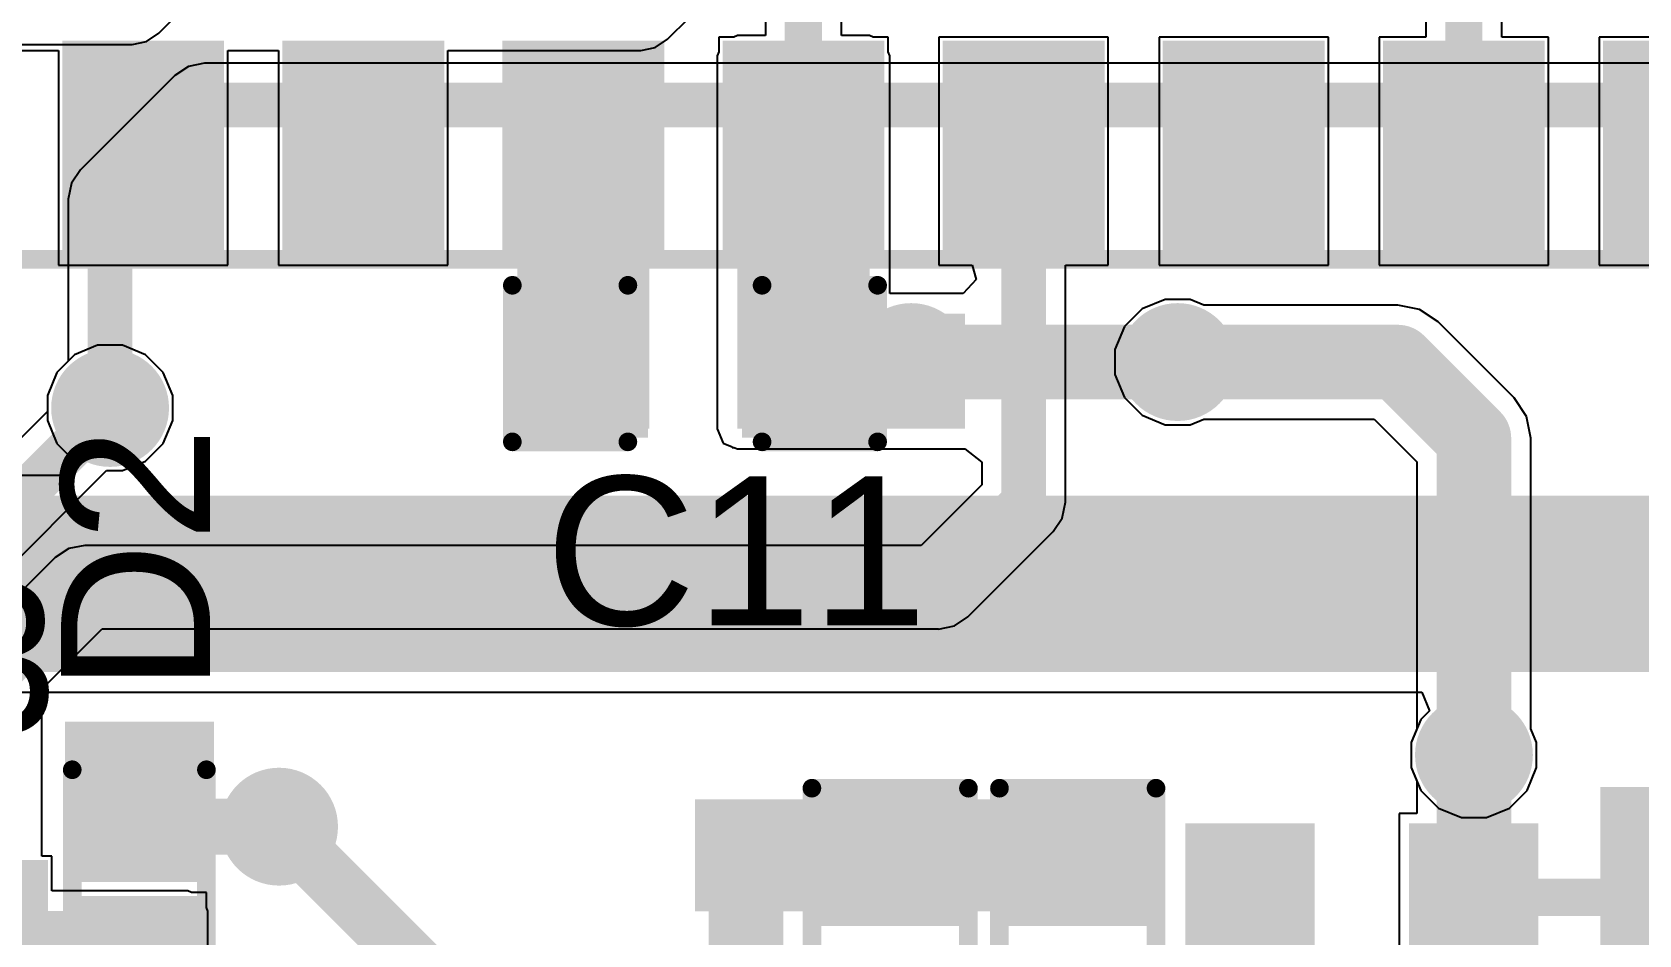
# Model space of a CAD drawing. Header units: millimetres. Extents: x 0 to 1.61, y -0.14 to 2.35.
# Drawn here: x 0.5442 to 0.9752, y 0.1867 to 0.4289 of the extents above; entities that cross this region are included whole.
import ezdxf

# ---------------------------------------------------------------- set-up
doc = ezdxf.new("R2010")
doc.units = ezdxf.units.MM
doc.header["$MEASUREMENT"] = 0
for name, color, linetype in [('BottomLayer', 5, 'Continuous'), ('BottomPaste', 16, 'Continuous'), ('BottomSolder', 6, 'Continuous'), ('TopLayer', 1, 'Continuous'), ('TopOverlay', 2, 'Continuous'), ('TopPaste', 8, 'Continuous'), ('TopSolder', 216, 'Continuous'), ('ViaHoleLayer', 16, 'Continuous')]:
    doc.layers.add(name, color=color, linetype=linetype)
doc.styles.add('Arial', font='', dxfattribs={"height": 0.2})
doc.styles.get('Arial').set_extended_font_data('Arial')

# ---------------------------------------------------------------- blocks, each defined once
blk = doc.blocks.new('SIM7500E_2')
at = {"layer": 'TopLayer'}
for points in [[(0.30512, -0.94291), (0.30512, -0.89173), (0.34055, -0.89173), (0.34055, -0.94291)], [(0.36417, -0.94291), (0.36417, -0.89173), (0.39961, -0.89173), (0.39961, -0.94291)], [(0.42323, -0.94291), (0.42323, -0.89173), (0.45866, -0.89173), (0.45866, -0.94291)], [(0.48228, -0.94291), (0.48228, -0.89173), (0.51772, -0.89173), (0.51772, -0.94291)], [(0.54134, -0.94291), (0.54134, -0.89173), (0.57677, -0.89173), (0.57677, -0.94291)], [(0.60039, -0.94291), (0.60039, -0.89173), (0.63583, -0.89173), (0.63583, -0.94291)], [(0.65945, -0.94291), (0.65945, -0.89173), (0.69488, -0.89173), (0.69488, -0.94291)], [(0.7185, -0.94291), (0.7185, -0.89173), (0.75394, -0.89173), (0.75394, -0.94291)]]:
    blk.add_hatch(color=1, dxfattribs=at).paths.add_polyline_path(points)
at = {"layer": 'TopPaste'}
for points in [[(0.30512, -0.94291), (0.30512, -0.89173), (0.34055, -0.89173), (0.34055, -0.94291)], [(0.36417, -0.94291), (0.36417, -0.89173), (0.39961, -0.89173), (0.39961, -0.94291)], [(0.42323, -0.94291), (0.42323, -0.89173), (0.45866, -0.89173), (0.45866, -0.94291)], [(0.48228, -0.94291), (0.48228, -0.89173), (0.51772, -0.89173), (0.51772, -0.94291)], [(0.54134, -0.94291), (0.54134, -0.89173), (0.57677, -0.89173), (0.57677, -0.94291)], [(0.60039, -0.94291), (0.60039, -0.89173), (0.63583, -0.89173), (0.63583, -0.94291)], [(0.65945, -0.94291), (0.65945, -0.89173), (0.69488, -0.89173), (0.69488, -0.94291)], [(0.7185, -0.94291), (0.7185, -0.89173), (0.75394, -0.89173), (0.75394, -0.94291)]]:
    blk.add_hatch(color=8, dxfattribs=at).paths.add_polyline_path(points)
at = {"layer": 'TopSolder'}
for points in [[(0.30112, -0.94691), (0.30112, -0.88773), (0.34455, -0.88773), (0.34455, -0.94691)], [(0.36017, -0.94691), (0.36017, -0.88773), (0.40361, -0.88773), (0.40361, -0.94691)], [(0.41923, -0.94691), (0.41923, -0.88773), (0.46266, -0.88773), (0.46266, -0.94691)], [(0.47828, -0.94691), (0.47828, -0.88773), (0.52172, -0.88773), (0.52172, -0.94691)], [(0.53734, -0.94691), (0.53734, -0.88773), (0.58077, -0.88773), (0.58077, -0.94691)], [(0.59639, -0.94691), (0.59639, -0.88773), (0.63983, -0.88773), (0.63983, -0.94691)], [(0.65545, -0.94691), (0.65545, -0.88773), (0.69888, -0.88773), (0.69888, -0.94691)], [(0.7145, -0.94691), (0.7145, -0.88773), (0.75794, -0.88773), (0.75794, -0.94691)]]:
    blk.add_hatch(color=216, dxfattribs=at).paths.add_polyline_path(points)
at = {"layer": 'TopOverlay', "const_width": 0.005}
blk.add_lwpolyline([(-0.03356, -0.94639), (0.91544, -0.94639)], dxfattribs=at)
blk = doc.blocks.new('C___0603_B_5')
at = {"layer": 'BottomLayer'}
for points in [[(-0.045, -0.0175), (-0.045, 0.0175), (-0.015, 0.0175), (-0.015, -0.0175)], [(0.015, -0.0175), (0.015, 0.0175), (0.045, 0.0175), (0.045, -0.0175)]]:
    blk.add_hatch(color=5, dxfattribs=at).paths.add_polyline_path(points)
at = {"layer": 'BottomPaste'}
for points in [[(-0.045, -0.0175), (-0.045, 0.0175), (-0.015, 0.0175), (-0.015, -0.0175)], [(0.015, -0.0175), (0.015, 0.0175), (0.045, 0.0175), (0.045, -0.0175)]]:
    blk.add_hatch(color=16, dxfattribs=at).paths.add_polyline_path(points)
at = {"layer": 'BottomSolder'}
for points in [[(-0.04736, -0.01986), (-0.04736, 0.01986), (-0.01264, 0.01986), (-0.01264, -0.01986)], [(0.01264, -0.01986), (0.01264, 0.01986), (0.04736, 0.01986), (0.04736, -0.01986)]]:
    blk.add_hatch(color=6, dxfattribs=at).paths.add_polyline_path(points)
blk = doc.blocks.new('R___0603_6')
at = {"layer": 'TopLayer'}
for points in [[(-0.015, 0.0175), (-0.015, -0.0175), (-0.045, -0.0175), (-0.045, 0.0175)], [(0.045, 0.0175), (0.045, -0.0175), (0.015, -0.0175), (0.015, 0.0175)]]:
    blk.add_hatch(color=1, dxfattribs=at).paths.add_polyline_path(points)
at = {"layer": 'TopPaste'}
for points in [[(-0.015, 0.0175), (-0.015, -0.0175), (-0.045, -0.0175), (-0.045, 0.0175)], [(0.045, 0.0175), (0.045, -0.0175), (0.015, -0.0175), (0.015, 0.0175)]]:
    blk.add_hatch(color=8, dxfattribs=at).paths.add_polyline_path(points)
at = {"layer": 'TopSolder'}
for points in [[(-0.011, 0.0215), (-0.011, -0.0215), (-0.049, -0.0215), (-0.049, 0.0215)], [(0.049, 0.0215), (0.049, -0.0215), (0.011, -0.0215), (0.011, 0.0215)]]:
    blk.add_hatch(color=216, dxfattribs=at).paths.add_polyline_path(points)
at = {"layer": 'TopOverlay', "const_width": 0.005}
for points in [[(-0.048, 0.021), (-0.048, -0.021)], [(-0.048, 0.021), (0.048, 0.021)], [(0.048, 0.021), (0.048, -0.021)], [(-0.048, -0.021), (0.048, -0.021)]]:
    blk.add_lwpolyline(points, dxfattribs=at)
at = {"layer": 'TopOverlay', "const_width": 0.0025}
for points in [[(-0.04925, 0.021, 1), (-0.04675, 0.021, 1)], [(-0.04925, 0.021, 1), (-0.04675, 0.021, 1)], [(0.04675, 0.021, 1), (0.04925, 0.021, 1)], [(0.04675, 0.021, 1), (0.04925, 0.021, 1)], [(-0.04925, -0.021, 1), (-0.04675, -0.021, 1)], [(-0.04925, -0.021, 1), (-0.04675, -0.021, 1)], [(0.04675, -0.021, 1), (0.04925, -0.021, 1)], [(0.04675, -0.021, 1), (0.04925, -0.021, 1)]]:
    blk.add_lwpolyline(points, format="xyb", close=True, dxfattribs=at)
blk = doc.blocks.new('R___0603_7')
at = {"layer": 'TopLayer'}
for points in [[(-0.015, 0.0175), (-0.015, -0.0175), (-0.045, -0.0175), (-0.045, 0.0175)], [(0.045, 0.0175), (0.045, -0.0175), (0.015, -0.0175), (0.015, 0.0175)]]:
    blk.add_hatch(color=1, dxfattribs=at).paths.add_polyline_path(points)
at = {"layer": 'TopPaste'}
for points in [[(-0.015, 0.0175), (-0.015, -0.0175), (-0.045, -0.0175), (-0.045, 0.0175)], [(0.045, 0.0175), (0.045, -0.0175), (0.015, -0.0175), (0.015, 0.0175)]]:
    blk.add_hatch(color=8, dxfattribs=at).paths.add_polyline_path(points)
at = {"layer": 'TopSolder'}
for points in [[(-0.011, 0.0215), (-0.011, -0.0215), (-0.049, -0.0215), (-0.049, 0.0215)], [(0.049, 0.0215), (0.049, -0.0215), (0.011, -0.0215), (0.011, 0.0215)]]:
    blk.add_hatch(color=216, dxfattribs=at).paths.add_polyline_path(points)
at = {"layer": 'TopOverlay', "const_width": 0.005}
for points in [[(-0.048, 0.021), (-0.048, -0.021)], [(-0.048, 0.021), (0.048, 0.021)], [(0.048, 0.021), (0.048, -0.021)], [(-0.048, -0.021), (0.048, -0.021)]]:
    blk.add_lwpolyline(points, dxfattribs=at)
at = {"layer": 'TopOverlay', "const_width": 0.0025}
for points in [[(-0.04925, 0.021, 1), (-0.04675, 0.021, 1)], [(-0.04925, 0.021, 1), (-0.04675, 0.021, 1)], [(0.04675, 0.021, 1), (0.04925, 0.021, 1)], [(0.04675, 0.021, 1), (0.04925, 0.021, 1)], [(-0.04925, -0.021, 1), (-0.04675, -0.021, 1)], [(-0.04925, -0.021, 1), (-0.04675, -0.021, 1)], [(0.04675, -0.021, 1), (0.04925, -0.021, 1)], [(0.04675, -0.021, 1), (0.04925, -0.021, 1)]]:
    blk.add_lwpolyline(points, format="xyb", close=True, dxfattribs=at)
blk = doc.blocks.new('VSSOP_8_2_2_3_0_5__B_18')
at = {"layer": 'BottomLayer'}
for points in [[(-0.07677, 0.02362), (-0.07677, 0.03543), (-0.04528, 0.03543), (-0.04528, 0.02362)], [(0.04528, 0.02362), (0.04528, 0.03543), (0.07677, 0.03543), (0.07677, 0.02362)], [(-0.07677, 0.00394), (-0.07677, 0.01575), (-0.04528, 0.01575), (-0.04528, 0.00394)], [(0.04528, 0.00394), (0.04528, 0.01575), (0.07677, 0.01575), (0.07677, 0.00394)], [(-0.07677, -0.01575), (-0.07677, -0.00394), (-0.04528, -0.00394), (-0.04528, -0.01575)], [(0.04528, -0.01575), (0.04528, -0.00394), (0.07677, -0.00394), (0.07677, -0.01575)], [(-0.07677, -0.03543), (-0.07677, -0.02362), (-0.04528, -0.02362), (-0.04528, -0.03543)], [(0.04528, -0.03543), (0.04528, -0.02362), (0.07677, -0.02362), (0.07677, -0.03543)]]:
    blk.add_hatch(color=5, dxfattribs=at).paths.add_polyline_path(points)
at = {"layer": 'BottomPaste'}
for points in [[(-0.07677, 0.02362), (-0.07677, 0.03543), (-0.04528, 0.03543), (-0.04528, 0.02362)], [(0.04528, 0.02362), (0.04528, 0.03543), (0.07677, 0.03543), (0.07677, 0.02362)], [(-0.07677, 0.00394), (-0.07677, 0.01575), (-0.04528, 0.01575), (-0.04528, 0.00394)], [(0.04528, 0.00394), (0.04528, 0.01575), (0.07677, 0.01575), (0.07677, 0.00394)], [(-0.07677, -0.01575), (-0.07677, -0.00394), (-0.04528, -0.00394), (-0.04528, -0.01575)], [(0.04528, -0.01575), (0.04528, -0.00394), (0.07677, -0.00394), (0.07677, -0.01575)], [(-0.07677, -0.03543), (-0.07677, -0.02362), (-0.04528, -0.02362), (-0.04528, -0.03543)], [(0.04528, -0.03543), (0.04528, -0.02362), (0.07677, -0.02362), (0.07677, -0.03543)]]:
    blk.add_hatch(color=16, dxfattribs=at).paths.add_polyline_path(points)
at = {"layer": 'BottomSolder'}
for points in [[(-0.08077, 0.01962), (-0.08077, 0.03943), (-0.04128, 0.03943), (-0.04128, 0.01962)], [(0.04128, 0.01962), (0.04128, 0.03943), (0.08077, 0.03943), (0.08077, 0.01962)], [(-0.08077, -0.00006), (-0.08077, 0.01975), (-0.04128, 0.01975), (-0.04128, -0.00006)], [(0.04128, -0.00006), (0.04128, 0.01975), (0.08077, 0.01975), (0.08077, -0.00006)], [(-0.08077, -0.01975), (-0.08077, 0.00006), (-0.04128, 0.00006), (-0.04128, -0.01975)], [(0.04128, -0.01975), (0.04128, 0.00006), (0.08077, 0.00006), (0.08077, -0.01975)], [(-0.08077, -0.03943), (-0.08077, -0.01962), (-0.04128, -0.01962), (-0.04128, -0.03943)], [(0.04128, -0.03943), (0.04128, -0.01962), (0.08077, -0.01962), (0.08077, -0.03943)]]:
    blk.add_hatch(color=6, dxfattribs=at).paths.add_polyline_path(points)
blk = doc.blocks.new('SOT_723_37')
at = {"layer": 'TopLayer'}
for points in [[(-0.00984, 0.0315), (0.00984, 0.0315), (0.00984, 0.01378), (-0.00984, 0.01378)], [(-0.02559, -0.01378), (-0.00591, -0.01378), (-0.00591, -0.0315), (-0.02559, -0.0315)], [(0.00591, -0.01378), (0.02559, -0.01378), (0.02559, -0.0315), (0.00591, -0.0315)]]:
    blk.add_hatch(color=1, dxfattribs=at).paths.add_polyline_path(points)
at = {"layer": 'TopPaste'}
for points in [[(-0.00984, 0.0315), (0.00984, 0.0315), (0.00984, 0.01378), (-0.00984, 0.01378)], [(-0.02559, -0.01378), (-0.00591, -0.01378), (-0.00591, -0.0315), (-0.02559, -0.0315)], [(0.00591, -0.01378), (0.02559, -0.01378), (0.02559, -0.0315), (0.00591, -0.0315)]]:
    blk.add_hatch(color=8, dxfattribs=at).paths.add_polyline_path(points)
at = {"layer": 'TopSolder'}
for points in [[(-0.01384, 0.0355), (0.01384, 0.0355), (0.01384, 0.00978), (-0.01384, 0.00978)], [(-0.02959, -0.00978), (-0.00191, -0.00978), (-0.00191, -0.0355), (-0.02959, -0.0355)], [(0.00191, -0.00978), (0.02959, -0.00978), (0.02959, -0.0355), (0.00191, -0.0355)]]:
    blk.add_hatch(color=216, dxfattribs=at).paths.add_polyline_path(points)
at = {"layer": 'TopOverlay', "const_width": 0.005}
for points in [[(-0.025, -0.006), (-0.025, 0.025)], [(-0.015, 0.025), (-0.025, 0.025)], [(-0.025, -0.006), (-0.025, 0.025)], [(-0.015, 0.025), (-0.025, 0.025)], [(0.025, 0.025), (0.015, 0.025)], [(0.025, -0.006), (0.025, 0.025)], [(-0.037, -0.026), (-0.037, -0.016)], [(-0.032, -0.021), (-0.037, -0.016)], [(0.001, -0.016), (-0.001, -0.016)], [(-0.037, -0.026), (-0.032, -0.021)]]:
    blk.add_lwpolyline(points, dxfattribs=at)
at = {"layer": 'TopOverlay', "const_width": 0.0025}
for points in [[(-0.02625, 0.025, 1), (-0.02375, 0.025, 1)], [(-0.02625, 0.025, 1), (-0.02375, 0.025, 1)], [(-0.02625, 0.025, 1), (-0.02375, 0.025, 1)], [(-0.02625, 0.025, 1), (-0.02375, 0.025, 1)], [(-0.01625, 0.025, 1), (-0.01375, 0.025, 1)], [(-0.01625, 0.025, 1), (-0.01375, 0.025, 1)], [(0.01375, 0.025, 1), (0.01625, 0.025, 1)], [(0.02375, 0.025, 1), (0.02625, 0.025, 1)], [(0.02375, 0.025, 1), (0.02625, 0.025, 1)], [(-0.02625, -0.006, 1), (-0.02375, -0.006, 1)], [(-0.02625, -0.006, 1), (-0.02375, -0.006, 1)], [(0.02375, -0.006, 1), (0.02625, -0.006, 1)], [(-0.03825, -0.016, 1), (-0.03575, -0.016, 1)], [(-0.03825, -0.016, 1), (-0.03575, -0.016, 1)], [(-0.00225, -0.016, 1), (0.00025, -0.016, 1)], [(-0.00025, -0.016, 1), (0.00225, -0.016, 1)], [(-0.03325, -0.021, 1), (-0.03075, -0.021, 1)], [(-0.03325, -0.021, 1), (-0.03075, -0.021, 1)], [(-0.03825, -0.026, 1), (-0.03575, -0.026, 1)], [(-0.03825, -0.026, 1), (-0.03575, -0.026, 1)]]:
    blk.add_lwpolyline(points, format="xyb", close=True, dxfattribs=at)
blk = doc.blocks.new('DFN1006_2L__45')
at = {"layer": 'TopLayer'}
for points in [[(-0.02756, 0.01299), (-0.00591, 0.01299), (-0.00591, -0.01299), (-0.02756, -0.01299)], [(0.00591, 0.01299), (0.02756, 0.01299), (0.02756, -0.01299), (0.00591, -0.01299)]]:
    blk.add_hatch(color=1, dxfattribs=at).paths.add_polyline_path(points)
at = {"layer": 'TopOverlay'}
blk.add_hatch(color=2, dxfattribs=at).paths.add_polyline_path([(-0.04494, -0.01993), (-0.03194, -0.01993), (-0.03194, 0.02007), (-0.04494, 0.02007)])
at = {"layer": 'TopPaste'}
for points in [[(-0.02756, 0.01299), (-0.00591, 0.01299), (-0.00591, -0.01299), (-0.02756, -0.01299)], [(0.00591, 0.01299), (0.02756, 0.01299), (0.02756, -0.01299), (0.00591, -0.01299)]]:
    blk.add_hatch(color=8, dxfattribs=at).paths.add_polyline_path(points)
at = {"layer": 'TopSolder'}
for points in [[(-0.03156, 0.01699), (-0.00191, 0.01699), (-0.00191, -0.01699), (-0.03156, -0.01699)], [(0.00191, 0.01699), (0.03156, 0.01699), (0.03156, -0.01699), (0.00191, -0.01699)]]:
    blk.add_hatch(color=216, dxfattribs=at).paths.add_polyline_path(points)
at = {"layer": 'TopOverlay', "const_width": 0.005}
for points in [[(0.032, 0.018), (-0.032, 0.018)], [(-0.032, -0.018), (-0.032, 0.018)], [(0.032, -0.018), (0.032, 0.018)], [(0.032, -0.018), (-0.032, -0.018)]]:
    blk.add_lwpolyline(points, dxfattribs=at)
at = {"layer": 'TopOverlay', "const_width": 0.0025}
for points in [[(-0.03325, 0.018, 1), (-0.03075, 0.018, 1)], [(-0.03325, 0.018, 1), (-0.03075, 0.018, 1)], [(0.03075, 0.018, 1), (0.03325, 0.018, 1)], [(0.03075, 0.018, 1), (0.03325, 0.018, 1)], [(-0.03325, -0.018, 1), (-0.03075, -0.018, 1)], [(-0.03325, -0.018, 1), (-0.03075, -0.018, 1)], [(0.03075, -0.018, 1), (0.03325, -0.018, 1)], [(0.03075, -0.018, 1), (0.03325, -0.018, 1)]]:
    blk.add_lwpolyline(points, format="xyb", close=True, dxfattribs=at)
blk = doc.blocks.new('C___0603_54')
at = {"layer": 'TopLayer'}
for points in [[(-0.015, 0.0175), (-0.015, -0.0175), (-0.045, -0.0175), (-0.045, 0.0175)], [(0.045, 0.0175), (0.045, -0.0175), (0.015, -0.0175), (0.015, 0.0175)]]:
    blk.add_hatch(color=1, dxfattribs=at).paths.add_polyline_path(points)
at = {"layer": 'TopPaste'}
for points in [[(-0.015, 0.0175), (-0.015, -0.0175), (-0.045, -0.0175), (-0.045, 0.0175)], [(0.045, 0.0175), (0.045, -0.0175), (0.015, -0.0175), (0.015, 0.0175)]]:
    blk.add_hatch(color=8, dxfattribs=at).paths.add_polyline_path(points)
at = {"layer": 'TopSolder'}
for points in [[(-0.01264, 0.01986), (-0.01264, -0.01986), (-0.04736, -0.01986), (-0.04736, 0.01986)], [(0.04736, 0.01986), (0.04736, -0.01986), (0.01264, -0.01986), (0.01264, 0.01986)]]:
    blk.add_hatch(color=216, dxfattribs=at).paths.add_polyline_path(points)
at = {"layer": 'TopOverlay', "const_width": 0.005}
for points in [[(-0.049, -0.021), (-0.049, 0.021)], [(-0.049, 0.021), (-0.018, 0.021)], [(0.018, 0.021), (0.049, 0.021)], [(0.049, -0.021), (0.049, 0.021)], [(-0.049, -0.021), (-0.018, -0.021)], [(0.018, -0.021), (0.049, -0.021)]]:
    blk.add_lwpolyline(points, dxfattribs=at)
at = {"layer": 'TopOverlay', "const_width": 0.0025}
for points in [[(-0.05025, 0.021, 1), (-0.04775, 0.021, 1)], [(-0.05025, 0.021, 1), (-0.04775, 0.021, 1)], [(-0.01925, 0.021, 1), (-0.01675, 0.021, 1)], [(0.01675, 0.021, 1), (0.01925, 0.021, 1)], [(0.04775, 0.021, 1), (0.05025, 0.021, 1)], [(0.04775, 0.021, 1), (0.05025, 0.021, 1)], [(-0.05025, -0.021, 1), (-0.04775, -0.021, 1)], [(-0.05025, -0.021, 1), (-0.04775, -0.021, 1)], [(-0.01925, -0.021, 1), (-0.01675, -0.021, 1)], [(0.01675, -0.021, 1), (0.01925, -0.021, 1)], [(0.04775, -0.021, 1), (0.05025, -0.021, 1)], [(0.04775, -0.021, 1), (0.05025, -0.021, 1)]]:
    blk.add_lwpolyline(points, format="xyb", close=True, dxfattribs=at)

msp = doc.modelspace()

# ---------------------------------------------------------------- hatches: boundary and pattern name
at = {"layer": 'BottomLayer'}
h = msp.add_hatch(color=5, dxfattribs=at)
edge = h.paths.add_edge_path()
edge.add_arc((0.78, 0.34041), 0.01181, 0, 360)
h = msp.add_hatch(color=5, dxfattribs=at)
edge = h.paths.add_edge_path()
edge.add_arc((0.8515, 0.34041), 0.01181, 0, 360)
h = msp.add_hatch(color=5, dxfattribs=at)
edge = h.paths.add_edge_path()
edge.add_arc((0.56508, 0.32809), 0.01181, 0, 360)
msp.add_hatch(color=5, dxfattribs=at).paths.add_polyline_path([(0.16121, 0.25728), (1.16639, 0.25728), (1.16639, 0.30458), (0.16121, 0.30458)])
h = msp.add_hatch(color=5, dxfattribs=at)
edge = h.paths.add_edge_path()
edge.add_arc((0.931, 0.235), 0.01181, 0, 360)
h = msp.add_hatch(color=5, dxfattribs=at)
edge = h.paths.add_edge_path()
edge.add_arc((0.61041, 0.21577), 0.01181, 0, 360)
at = {"layer": 'BottomSolder'}
h = msp.add_hatch(color=6, dxfattribs=at)
edge = h.paths.add_edge_path()
edge.add_arc((0.78, 0.34041), 0.01581, 0, 360)
h = msp.add_hatch(color=6, dxfattribs=at)
edge = h.paths.add_edge_path()
edge.add_arc((0.8515, 0.34041), 0.01581, 0, 360)
h = msp.add_hatch(color=6, dxfattribs=at)
edge = h.paths.add_edge_path()
edge.add_arc((0.56508, 0.32809), 0.01581, 0, 360)
h = msp.add_hatch(color=6, dxfattribs=at)
edge = h.paths.add_edge_path()
edge.add_arc((0.931, 0.235), 0.01581, 0, 360)
h = msp.add_hatch(color=6, dxfattribs=at)
edge = h.paths.add_edge_path()
edge.add_arc((0.61041, 0.21577), 0.01581, 0, 360)
at = {"layer": 'TopLayer'}
for points in [[(0.67434, 0.3225), (0.70977, 0.3225), (0.70977, 0.4226), (0.67434, 0.4226)], [(0.73339, 0.3225), (0.76883, 0.3225), (0.76883, 0.4226), (0.73339, 0.4226)], [(0.73339, 0.3225), (0.79442, 0.3225), (0.79442, 0.3534), (0.73339, 0.3534)], [(0.722, 0.19309), (0.8422, 0.19309), (0.8422, 0.22309), (0.722, 0.22309)], [(0.5267, 0.11554), (0.58591, 0.11554), (0.58591, 0.19313), (0.5267, 0.19313)]]:
    msp.add_hatch(color=1, dxfattribs=at).paths.add_polyline_path(points)
h = msp.add_hatch(color=1, dxfattribs=at)
edge = h.paths.add_edge_path()
edge.add_arc((0.78, 0.34041), 0.01181, 0, 360)
h = msp.add_hatch(color=1, dxfattribs=at)
edge = h.paths.add_edge_path()
edge.add_arc((0.8515, 0.34041), 0.01181, 0, 360)
h = msp.add_hatch(color=1, dxfattribs=at)
edge = h.paths.add_edge_path()
edge.add_arc((0.56508, 0.32809), 0.01181, 0, 360)
h = msp.add_hatch(color=1, dxfattribs=at)
edge = h.paths.add_edge_path()
edge.add_arc((0.931, 0.235), 0.01181, 0, 360)
h = msp.add_hatch(color=1, dxfattribs=at)
edge = h.paths.add_edge_path()
edge.add_arc((0.61041, 0.21577), 0.01181, 0, 360)
at = {"layer": 'TopSolder'}
h = msp.add_hatch(color=216, dxfattribs=at)
edge = h.paths.add_edge_path()
edge.add_arc((0.78, 0.34041), 0.01581, 0, 360)
h = msp.add_hatch(color=216, dxfattribs=at)
edge = h.paths.add_edge_path()
edge.add_arc((0.8515, 0.34041), 0.01581, 0, 360)
h = msp.add_hatch(color=216, dxfattribs=at)
edge = h.paths.add_edge_path()
edge.add_arc((0.56508, 0.32809), 0.01581, 0, 360)
h = msp.add_hatch(color=216, dxfattribs=at)
edge = h.paths.add_edge_path()
edge.add_arc((0.931, 0.235), 0.01581, 0, 360)
h = msp.add_hatch(color=216, dxfattribs=at)
edge = h.paths.add_edge_path()
edge.add_arc((0.61041, 0.21577), 0.01581, 0, 360)
at = {"layer": 'ViaHoleLayer'}
h = msp.add_hatch(color=16, dxfattribs=at)
edge = h.paths.add_edge_path()
edge.add_arc((0.78, 0.34041), 0.00591, 0, 360)
h = msp.add_hatch(color=16, dxfattribs=at)
edge = h.paths.add_edge_path()
edge.add_arc((0.8515, 0.34041), 0.00591, 0, 360)
h = msp.add_hatch(color=16, dxfattribs=at)
edge = h.paths.add_edge_path()
edge.add_arc((0.56508, 0.32809), 0.00591, 0, 360)
h = msp.add_hatch(color=16, dxfattribs=at)
edge = h.paths.add_edge_path()
edge.add_arc((0.931, 0.235), 0.00591, 0, 360)
h = msp.add_hatch(color=16, dxfattribs=at)
edge = h.paths.add_edge_path()
edge.add_arc((0.61041, 0.21577), 0.00591, 0, 360)

# ---------------------------------------------------------------- linework, layer by layer
at = {"layer": 'BottomLayer'}
for p, q in [((0.57817, 0.42862), (0.5954, 0.44585)), ((0.57486, 0.42641), (0.57817, 0.42862)), ((0.38217, 0.42563), (0.57096, 0.42563)), ((0.57096, 0.42563), (0.57486, 0.42641)), ((0.58608, 0.41973), (0.58244, 0.4173)), ((0.59037, 0.42059), (0.58608, 0.41973)), ((1.06873, 0.42059), (0.59037, 0.42059)), ((0.58244, 0.4173), (0.55715, 0.39201)), ((0.58244, 0.4173), (0.58244, 0.4173)), ((0.55471, 0.38837), (0.55386, 0.38408)), ((0.55715, 0.39201), (0.55471, 0.38837)), ((0.55386, 0.38408), (0.55386, 0.38408)), ((0.55386, 0.38408), (0.55386, 0.34065)), ((0.55386, 0.34065), (0.55082, 0.33762)), ((0.55082, 0.33762), (0.54826, 0.33144)), ((0.54826, 0.33144), (0.54826, 0.32475)), ((0.54826, 0.32475), (0.55082, 0.31857)), ((0.55082, 0.31857), (0.5544, 0.315)), ((0.5544, 0.315), (0.55277, 0.31)), ((0.55277, 0.31), (0.21801, 0.31)), ((0.21801, 0.25187), (0.91703, 0.25187)), ((0.91703, 0.25187), (0.9191, 0.24687)), ((0.9191, 0.24687), (0.91675, 0.24452)), ((0.91675, 0.24452), (0.91419, 0.23834)), ((0.91419, 0.23834), (0.91419, 0.23166)), ((0.91419, 0.23166), (0.91571, 0.22799)), ((0.91571, 0.22799), (0.91571, 0.21934)), ((0.91571, 0.21934), (0.91092, 0.21934)), ((0.91092, 0.21934), (0.91092, 0.17434))]:
    msp.add_line(p, q, dxfattribs=at)
for points, const_width in [([(0.56508, 0.38408), (0.59037, 0.40937)], 0.012), ([(0.59037, 0.40937), (1.07337, 0.40937)], 0.012), ([(0.56508, 0.32809), (0.56508, 0.38408)], 0.012), ([(0.78, 0.34041), (0.8515, 0.34041)], 0.02), ([(0.931, 0.19693), (0.931, 0.235)], 0.02), ([(0.61041, 0.21577), (0.6628, 0.16338)], 0.015), ([(0.87092, 0.16338), (0.87092, 0.19684)], 0.02), ([(0.93492, 0.19684), (0.935, 0.19693)], 0.01), ([(0.93492, 0.19684), (0.98468, 0.19684)], 0.01)]:
    msp.add_lwpolyline(points, dxfattribs=dict(at, const_width=const_width))
for points, const_width in [([(0.58737, 0.40937, 1), (0.59337, 0.40937, 1)], 0.006), ([(0.58737, 0.40937, 1), (0.59337, 0.40937, 1)], 0.006), ([(0.56208, 0.38408, 1), (0.56808, 0.38408, 1)], 0.006), ([(0.56208, 0.38408, 1), (0.56808, 0.38408, 1)], 0.006), ([(0.775, 0.34041, 1), (0.785, 0.34041, 1)], 0.01), ([(0.8465, 0.34041, 1), (0.8565, 0.34041, 1)], 0.01), ([(0.56208, 0.32809, 1), (0.56808, 0.32809, 1)], 0.006), ([(0.926, 0.235, 1), (0.936, 0.235, 1)], 0.01), ([(0.60666, 0.21577, 1), (0.61416, 0.21577, 1)], 0.0075), ([(0.926, 0.19693, 1), (0.936, 0.19693, 1)], 0.01), ([(0.86592, 0.19684, 1), (0.87592, 0.19684, 1)], 0.01), ([(0.93242, 0.19684, 1), (0.93742, 0.19684, 1)], 0.005), ([(0.93242, 0.19684, 1), (0.93742, 0.19684, 1)], 0.005), ([(0.9325, 0.19693, 1), (0.9375, 0.19693, 1)], 0.005)]:
    msp.add_lwpolyline(points, format="xyb", close=True, dxfattribs=dict(at, const_width=const_width))
at = {"layer": 'TopLayer'}
for p, q in [((0.71465, 0.427), (0.78221, 0.49456)), ((0.91808, 0.47398), (0.91808, 0.4276)), ((0.93847, 0.4276), (0.93847, 0.47398)), ((0.74091, 0.43985), (0.74091, 0.42801)), ((0.76131, 0.42801), (0.76131, 0.43563)), ((0.71135, 0.42479), (0.71465, 0.427)), ((0.7324, 0.4276), (0.72839, 0.4276)), ((0.72839, 0.4276), (0.72839, 0.42359)), ((0.73339, 0.42801), (0.7324, 0.4276)), ((0.74091, 0.42801), (0.73339, 0.42801)), ((0.76883, 0.42801), (0.76131, 0.42801)), ((0.76982, 0.4276), (0.76883, 0.42801)), ((0.77383, 0.4276), (0.76982, 0.4276)), ((0.77383, 0.42359), (0.77383, 0.4276)), ((0.83288, 0.4276), (0.78745, 0.4276)), ((0.78745, 0.4276), (0.78745, 0.36642)), ((0.83288, 0.36642), (0.83288, 0.4276)), ((0.89194, 0.4276), (0.8465, 0.4276)), ((0.8465, 0.4276), (0.8465, 0.36642)), ((0.89194, 0.36642), (0.89194, 0.4276)), ((0.91808, 0.4276), (0.90556, 0.4276)), ((0.90556, 0.4276), (0.90556, 0.36642)), ((0.95099, 0.4276), (0.93847, 0.4276)), ((0.95099, 0.36642), (0.95099, 0.4276)), ((1.01005, 0.4276), (0.96461, 0.4276)), ((0.96461, 0.4276), (0.96461, 0.36642)), ((0.53761, 0.42402), (0.55123, 0.42402)), ((0.55123, 0.42402), (0.55123, 0.36642)), ((0.59666, 0.36642), (0.59666, 0.42402)), ((0.59666, 0.42402), (0.61028, 0.42402)), ((0.61028, 0.42402), (0.61028, 0.36642)), ((0.65572, 0.36642), (0.65572, 0.42402)), ((0.65572, 0.42402), (0.70744, 0.42402)), ((0.70744, 0.42402), (0.71135, 0.42479)), ((0.72839, 0.42359), (0.72798, 0.4226)), ((0.72798, 0.4226), (0.72798, 0.3534)), ((0.77424, 0.4226), (0.77383, 0.42359)), ((0.77424, 0.35881), (0.77424, 0.4226)), ((0.55123, 0.36642), (0.59666, 0.36642)), ((0.61028, 0.36642), (0.65572, 0.36642)), ((0.78745, 0.36642), (0.79635, 0.36642)), ((0.79744, 0.36256), (0.79394, 0.35881)), ((0.79635, 0.36642), (0.79744, 0.36256)), ((0.82138, 0.30286), (0.82138, 0.36642)), ((0.82138, 0.36642), (0.83288, 0.36642)), ((0.8465, 0.36642), (0.89194, 0.36642)), ((0.90556, 0.36642), (0.95099, 0.36642)), ((0.96461, 0.36642), (1.01005, 0.36642)), ((0.79394, 0.35881), (0.77424, 0.35881)), ((0.84198, 0.35466), (0.83725, 0.34993)), ((0.84816, 0.35722), (0.84198, 0.35466)), ((0.85485, 0.35722), (0.84816, 0.35722)), ((0.85851, 0.3557), (0.85485, 0.35722)), ((0.91056, 0.3557), (0.85851, 0.3557)), ((0.91641, 0.35454), (0.91056, 0.3557)), ((0.92137, 0.35122), (0.91641, 0.35454)), ((0.72798, 0.3534), (0.72798, 0.3225)), ((0.83725, 0.34993), (0.83469, 0.34375)), ((0.94181, 0.33078), (0.92137, 0.35122)), ((0.56173, 0.34491), (0.55555, 0.34235)), ((0.56842, 0.34491), (0.56173, 0.34491)), ((0.5746, 0.34235), (0.56842, 0.34491)), ((0.55555, 0.34235), (0.55082, 0.33762)), ((0.57933, 0.33762), (0.5746, 0.34235)), ((0.83469, 0.34375), (0.83469, 0.33707)), ((0.55082, 0.33762), (0.54826, 0.33144)), ((0.58189, 0.33144), (0.57933, 0.33762)), ((0.83469, 0.33707), (0.83725, 0.33089)), ((0.54826, 0.33144), (0.54826, 0.32715)), ((0.58189, 0.32475), (0.58189, 0.33144)), ((0.83725, 0.33089), (0.84198, 0.32616)), ((0.94513, 0.32582), (0.94181, 0.33078)), ((0.54826, 0.32715), (0.49834, 0.27722)), ((0.57933, 0.31857), (0.58189, 0.32475)), ((0.84198, 0.32616), (0.84816, 0.3236)), ((0.84816, 0.3236), (0.85485, 0.3236)), ((0.85485, 0.3236), (0.85851, 0.32512)), ((0.85851, 0.32512), (0.90422, 0.32512)), ((0.90422, 0.32512), (0.91571, 0.31363)), ((0.94629, 0.31997), (0.94513, 0.32582)), ((0.72798, 0.3225), (0.72957, 0.31867)), ((0.94629, 0.24201), (0.94629, 0.31997)), ((0.5746, 0.31384), (0.57933, 0.31857)), ((0.72957, 0.31867), (0.732, 0.31767)), ((0.732, 0.31767), (0.732, 0.3175)), ((0.732, 0.3175), (0.7324, 0.3175)), ((0.7324, 0.3175), (0.73339, 0.31709)), ((0.73339, 0.31709), (0.79442, 0.31709)), ((0.79442, 0.31709), (0.79895, 0.31355)), ((0.51091, 0.25807), (0.56413, 0.31128)), ((0.56413, 0.31128), (0.56842, 0.31128)), ((0.56842, 0.31128), (0.5746, 0.31384)), ((0.79895, 0.31355), (0.79895, 0.30751)), ((0.91571, 0.31363), (0.91571, 0.24201)), ((0.79895, 0.30751), (0.78267, 0.29123)), ((0.82053, 0.29857), (0.82138, 0.30286)), ((0.8181, 0.29493), (0.82053, 0.29857)), ((0.79524, 0.27208), (0.8181, 0.29493)), ((0.8181, 0.29493), (0.8181, 0.29493)), ((0.554, 0.29037), (0.55036, 0.28794)), ((0.55829, 0.29123), (0.554, 0.29037)), ((0.78267, 0.29123), (0.55829, 0.29123)), ((0.55829, 0.29123), (0.55829, 0.29123)), ((0.55036, 0.28794), (0.52762, 0.26521)), ((0.79161, 0.26965), (0.79524, 0.27208)), ((0.54677, 0.25263), (0.56293, 0.2688)), ((0.56293, 0.2688), (0.78731, 0.2688)), ((0.78731, 0.26879), (0.79161, 0.26965)), ((0.78731, 0.2688), (0.78731, 0.26879)), ((0.54677, 0.20784), (0.54677, 0.25263)), ((0.91571, 0.24201), (0.91419, 0.23834)), ((0.94781, 0.23834), (0.94629, 0.24201)), ((0.91419, 0.23834), (0.91419, 0.23166)), ((0.94781, 0.23166), (0.94781, 0.23834)), ((0.91419, 0.23166), (0.91675, 0.22548)), ((0.94525, 0.22548), (0.94781, 0.23166)), ((0.91675, 0.22548), (0.92148, 0.22075)), ((0.94052, 0.22075), (0.94525, 0.22548)), ((0.92148, 0.22075), (0.92766, 0.21819)), ((0.93434, 0.21819), (0.94052, 0.22075)), ((0.92766, 0.21819), (0.93434, 0.21819)), ((0.54941, 0.20784), (0.54677, 0.20784)), ((0.54941, 0.19854), (0.54941, 0.20784)), ((0.58591, 0.19854), (0.54941, 0.19854)), ((0.5869, 0.19813), (0.58591, 0.19854)), ((0.59091, 0.19813), (0.5869, 0.19813)), ((0.59091, 0.19412), (0.59091, 0.19813)), ((0.59132, 0.19313), (0.59091, 0.19412)), ((0.59132, 0.11554), (0.59132, 0.19313))]:
    msp.add_line(p, q, dxfattribs=at)
for points, const_width in [([(0.92828, 0.40094), (0.92828, 0.48756)], 0.01), ([(0.75111, 0.40094), (0.75111, 0.43985)], 0.01), ([(0.81017, 0.30286), (0.81017, 0.40094)], 0.012), ([(0.75159, 0.34041), (0.752, 0.34)], 0.025), ([(0.8515, 0.34041), (0.91056, 0.34041)], 0.02), ([(0.91056, 0.34041), (0.931, 0.31997)], 0.02), ([(0.50298, 0.266), (0.56508, 0.32809)], 0.012), ([(0.931, 0.235), (0.931, 0.31997)], 0.02), ([(0.78731, 0.28001), (0.81017, 0.30286)], 0.012), ([(0.53556, 0.25728), (0.55829, 0.28001)], 0.012), ([(0.55829, 0.28001), (0.78731, 0.28001)], 0.012), ([(0.57292, 0.21577), (0.61041, 0.21577)], 0.015), ([(0.73572, 0.017), (0.73572, 0.20587)], 0.02)]:
    msp.add_lwpolyline(points, dxfattribs=dict(at, const_width=const_width))
for points, const_width in [([(0.74861, 0.40094, 1), (0.75361, 0.40094, 1)], 0.005), ([(0.80717, 0.40094, 1), (0.81317, 0.40094, 1)], 0.006), ([(0.92578, 0.40094, 1), (0.93078, 0.40094, 1)], 0.005), ([(0.74534, 0.34041, 1), (0.75784, 0.34041, 1)], 0.0125), ([(0.74575, 0.34, 1), (0.75825, 0.34, 1)], 0.0125), ([(0.8465, 0.34041, 1), (0.8565, 0.34041, 1)], 0.01), ([(0.90556, 0.34041, 1), (0.91556, 0.34041, 1)], 0.01), ([(0.90556, 0.34041, 1), (0.91556, 0.34041, 1)], 0.01), ([(0.56208, 0.32809, 1), (0.56808, 0.32809, 1)], 0.006), ([(0.926, 0.31997, 1), (0.936, 0.31997, 1)], 0.01), ([(0.926, 0.31997, 1), (0.936, 0.31997, 1)], 0.01), ([(0.80717, 0.30286, 1), (0.81317, 0.30286, 1)], 0.006), ([(0.80717, 0.30286, 1), (0.81317, 0.30286, 1)], 0.006), ([(0.55529, 0.28001, 1), (0.56129, 0.28001, 1)], 0.006), ([(0.55529, 0.28001, 1), (0.56129, 0.28001, 1)], 0.006), ([(0.78431, 0.28001, 1), (0.79031, 0.28001, 1)], 0.006), ([(0.78431, 0.28001, 1), (0.79031, 0.28001, 1)], 0.006), ([(0.926, 0.235, 1), (0.936, 0.235, 1)], 0.01), ([(0.56917, 0.21577, 1), (0.57667, 0.21577, 1)], 0.0075), ([(0.60666, 0.21577, 1), (0.61416, 0.21577, 1)], 0.0075), ([(0.73072, 0.20587, 1), (0.74072, 0.20587, 1)], 0.01)]:
    msp.add_lwpolyline(points, format="xyb", close=True, dxfattribs=dict(at, const_width=const_width))

# ---------------------------------------------------------------- block references
for name, p in [('SIM7500E_2', (0.25111, 1.31433)), ('C___0603_54', (0.722, 0.34)), ('VSSOP_8_2_2_3_0_5__B_18', (1.0457, 0.187)), ('C___0603_B_5', (0.90092, 0.19684))]:
    msp.add_blockref(name, p)
for name, p, rotation in [('DFN1006_2L__45', (0.57292, 0.19904), 270), ('SOT_723_37', (0.51292, 0.193), 270), ('R___0603_7', (0.77437, 0.17809), 90), ('R___0603_6', (0.8247, 0.17809), 90)]:
    msp.add_blockref(name, p, dxfattribs=dict(rotation=rotation))

# ---------------------------------------------------------------- texts
at = {"layer": 'TopOverlay', "style": 'Arial'}
msp.add_text('D2', height=0.04, rotation=90, dxfattribs=at).set_placement((0.59191, 0.25171))
for s, p in [('C11', (0.68184, 0.26977)), ('Q3', (0.47659, 0.24101))]:
    msp.add_text(s, height=0.04, dxfattribs=at).set_placement(p)

doc.saveas('drawing.dxf')
